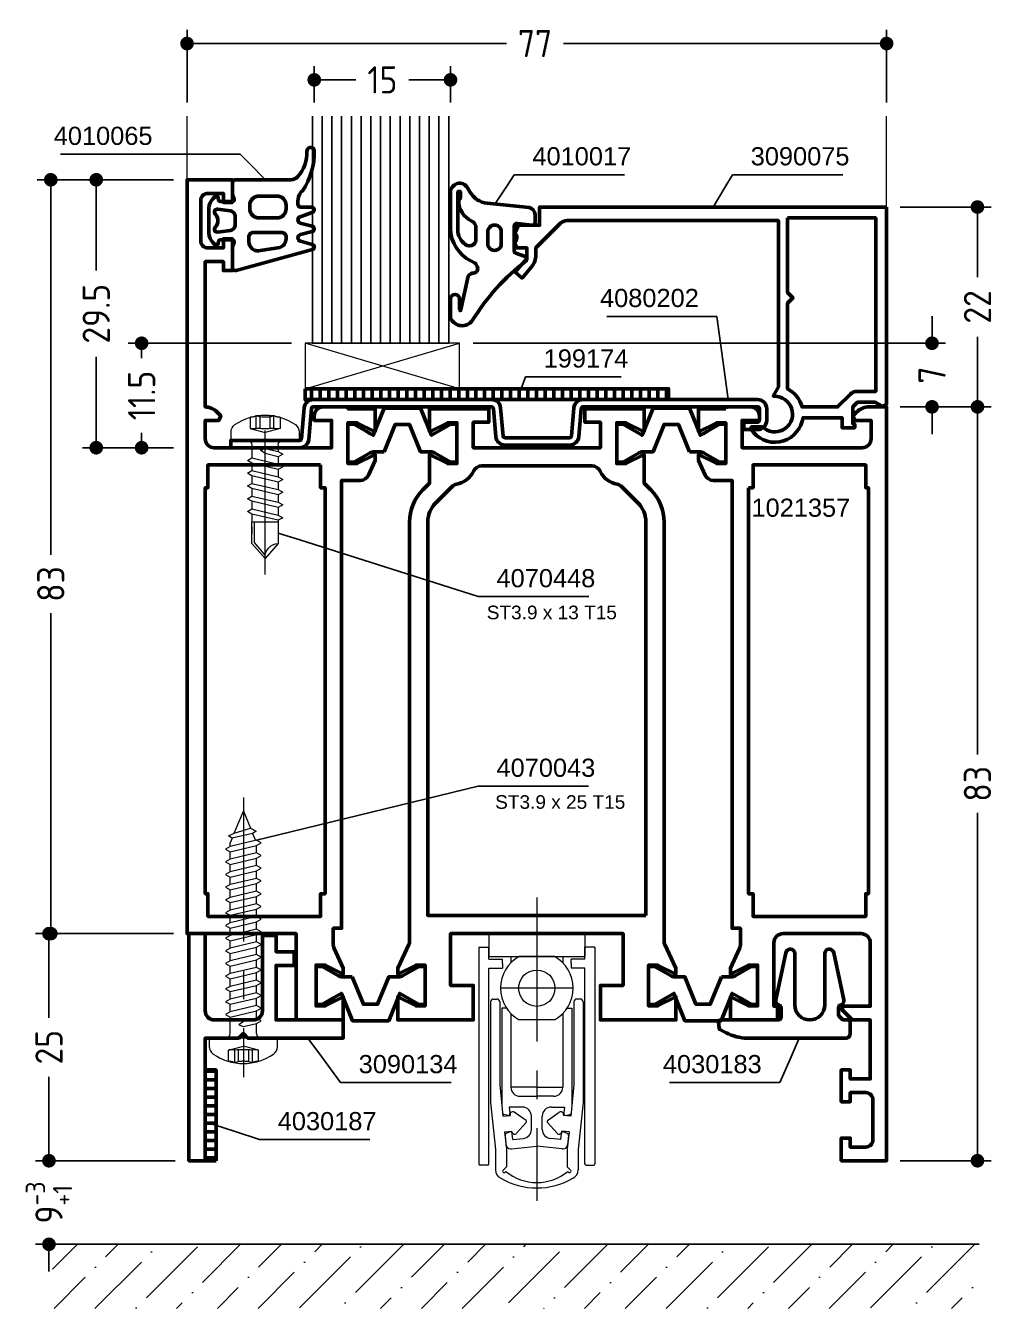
# Model space of a CAD drawing. Header units: millimetres. Extents: x 50 to 157, y 69 to 210.
import ezdxf
from ezdxf.enums import TextEntityAlignment as Align

# ---------------------------------------------------------------- set-up
doc = ezdxf.new("R2010")
doc.units = ezdxf.units.MM
doc.linetypes.add('CENTER', pattern=[50.8, 31.75, -6.35, 6.35, -6.35])
doc.linetypes.add('HIDDEN', pattern=[9.525, 6.35, -3.175])
for name, color, linetype, lineweight in [('AM_5', 3, 'Continuous', 25), ('AM_C', 50, 'Continuous', 50), ('AM_S', 80, 'Continuous', 50), ('Cent3', 70, 'CENTER', 18), ('CHide4', 10, 'HIDDEN', 13), ('Cont2', 2, 'Continuous', 25), ('Cont3', 70, 'Continuous', 18), ('Cont4', 10, 'Continuous', 13)]:
    doc.layers.add(name, color=color, linetype=linetype, lineweight=lineweight)
doc.styles.add('HBS_DIMTEXTSTYLE', font='isocp.shx')
doc.styles.add('SWISSL', font='swissl.ttf')
doc.dimstyles.new('Konstruktionsschnitt 1-1$0', dxfattribs={"dimscale": 0, "dimtxt": 3, "dimasz": 1.5, "dimexe": 1.5, "dimexo": 1.5, "dimgap": 1.5, "dimtad": 0, "dimdsep": 46, "dimtxsty": 'HBS_DIMTEXTSTYLE', "dimblk": 'PUNKT', "dimcen": 0, "dimclrd": 3, "dimclre": 3, "dimclrt": 2, "dimadec": 1, "dimazin": 2, "dimtfac": 0.7, "dimtofl": 0, "dimtmove": 0, "dimatfit": 3, "dimfxl": 0, "dimtolj": 1, "dimtzin": 0, "dimarcsym": 0})

# ---------------------------------------------------------------- blocks, each defined once
blk = doc.blocks.new('*U21', base_point=(43.9, 167.94))
for p, q in [((43.9, 181.87), (18.9, 181.87)), ((43.9, 180.8), (18.9, 180.8)), ((43.9, 179.73), (18.9, 179.73)), ((43.9, 178.66), (18.9, 178.66)), ((43.9, 177.59), (18.9, 177.59)), ((43.9, 176.51), (18.9, 176.51)), ((43.9, 175.44), (18.9, 175.44)), ((43.9, 174.37), (18.9, 174.37)), ((43.9, 173.3), (18.9, 173.3)), ((43.9, 172.23), (18.9, 172.23)), ((43.9, 171.16), (18.9, 171.16)), ((43.9, 170.09), (18.9, 170.09)), ((43.9, 169.01), (18.9, 169.01))]:
    blk.add_line(p, q)
blk.add_lwpolyline([(18.9, 167.94), (43.9, 167.94), (43.9, 182.94), (18.9, 182.94)])
blk = doc.blocks.new('PUNKT')
at = {"color": 0, "linetype": 'Continuous'}
blk.add_line((-0.5, 0), (-1, 0), dxfattribs=at)
at = {"color": 0, "linetype": 'Continuous', "const_width": 0.5}
blk.add_lwpolyline([(-0.25, 0, 1), (0.25, 0, 1)], format="xyb", close=True, dxfattribs=at)
blk = doc.blocks.new('*D27')
at = {"layer": 'AM_5', "color": 3, "lineweight": -2, "transparency": 16777216}
for p, q in [((82.21, 201.9), (82.21, 205.9)), ((97.21, 201.9), (97.21, 205.9)), ((83.71, 204.4), (86.79, 204.4)), ((95.71, 204.4), (92.62, 204.4))]:
    blk.add_line(p, q, dxfattribs=at)
at = {"layer": 'AM_5', "color": 3, "lineweight": -2, "transparency": 16777216, "xscale": 1.5, "yscale": 1.5, "zscale": 1.5, "rotation": 180}
blk.add_blockref('PUNKT', (82.21, 204.4), dxfattribs=at)
at = {"layer": 'AM_5', "color": 3, "lineweight": -2, "transparency": 16777216, "xscale": 1.5, "yscale": 1.5, "zscale": 1.5}
blk.add_blockref('PUNKT', (97.21, 204.4), dxfattribs=at)
at = {"layer": 'AM_5', "color": 2, "transparency": 16777216, "insert": (89.71, 204.4), "char_height": 3, "attachment_point": 5, "style": 'HBS_DIMTEXTSTYLE'}
blk.add_mtext('\\A1;15', dxfattribs=at)
blk = doc.blocks.new('*D28')
at = {"layer": 'AM_5', "color": 3, "lineweight": -2, "transparency": 16777216}
for p, q in [((68.21, 201.9), (68.21, 209.9)), ((145.21, 201.9), (145.21, 209.9)), ((69.71, 208.4), (103.36, 208.4)), ((143.71, 208.4), (109.66, 208.4))]:
    blk.add_line(p, q, dxfattribs=at)
at = {"layer": 'AM_5', "color": 3, "lineweight": -2, "transparency": 16777216, "xscale": 1.5, "yscale": 1.5, "zscale": 1.5, "rotation": 180}
blk.add_blockref('PUNKT', (68.21, 208.4), dxfattribs=at)
at = {"layer": 'AM_5', "color": 3, "lineweight": -2, "transparency": 16777216, "xscale": 1.5, "yscale": 1.5, "zscale": 1.5}
blk.add_blockref('PUNKT', (145.21, 208.4), dxfattribs=at)
at = {"layer": 'AM_5', "color": 2, "transparency": 16777216, "insert": (106.51, 208.4), "char_height": 3, "attachment_point": 5, "style": 'HBS_DIMTEXTSTYLE'}
blk.add_mtext('\\A1;77', dxfattribs=at)
blk = doc.blocks.new('*S230')
at = {"layer": 'AM_5', "color": 3}
for p, q in [((104.22, 193.96), (103.47, 192.82)), ((116.37, 193.96), (104.22, 193.96))]:
    blk.add_line(p, q, dxfattribs=at)
at = {"layer": 'AM_5', "color": 3, "linetype": 'Continuous'}
blk.add_line((103.47, 192.82), (102.09, 190.73), dxfattribs=at)
at = {"layer": 'AM_5', "color": 2, "insert": (106.22, 194.96), "char_height": 2, "attachment_point": 7, "style": 'SWISSL'}
blk.add_mtext('4010017', dxfattribs=at)
blk = doc.blocks.new('*S231')
at = {"layer": 'AM_5', "color": 3}
for p, q in [((54.28, 196.21), (74.06, 196.21)), ((74.06, 196.21), (75.07, 195.18))]:
    blk.add_line(p, q, dxfattribs=at)
at = {"layer": 'AM_5', "color": 3, "linetype": 'Continuous'}
blk.add_line((75.07, 195.18), (76.83, 193.4), dxfattribs=at)
at = {"layer": 'AM_5', "color": 2, "insert": (64.41, 197.21), "char_height": 2, "attachment_point": 9, "style": 'SWISSL'}
blk.add_mtext('4010065', dxfattribs=at)
blk = doc.blocks.new('WS4070448')
at = {"layer": 'Cent3', "ltscale": 0.5}
blk.add_line((8.05, -14.4), (8.07, 4.66), dxfattribs=at)
at = {"layer": 'CHide4', "ltscale": 0.3}
for p, q in [((7.1, 1.69), (7.1, 3.08)), ((7.51, 1.69), (7.51, 2.97)), ((8.63, 1.69), (8.63, 2.97)), ((9.04, 1.69), (9.04, 3.08))]:
    blk.add_line(p, q, dxfattribs=at)
for points in [[(6.42, 2.92), (6.42, 1.69)], [(9.72, 2.92), (9.72, 1.69)], [(6.42, 1.69), (8.07, 1.25)], [(9.72, 1.69), (8.07, 1.25)]]:
    blk.add_lwpolyline(points, dxfattribs=at)
for centre, radius, start, end in [((6.48, 4.2), 1.28, 267.2848, 298.8872), ((8.07, 5.85), 2.94, 250.6988, 289.3012), ((9.66, 4.2), 1.28, 241.1128, 272.7152), ((6.76, 2.85), 1.21, 253.6643, 286.3357), ((8.07, 11.78), 10.13, 264.4948, 275.5052), ((9.38, 2.85), 1.21, 253.6643, 286.3357)]:
    blk.add_arc(centre, radius, start, end, dxfattribs=at)
at = {"layer": 'Cont4'}
for p, q in [((6.62, -8.64), (6.62, -11)), ((6.62, -8.64), (9.52, -8.64)), ((9.52, -11), (9.52, -8.64)), ((6.62, -11), (8.07, -12.64)), ((8.07, -12.64), (9.52, -11))]:
    blk.add_line(p, q, dxfattribs=at)
blk.add_lwpolyline([(11.39, 2.11, 0.314856), (4.74, 2.11, 0.244912), (4.32, 1.29), (4.32, 0.36), (11.82, 0.36), (11.82, 1.29, 0.244912), (11.39, 2.11, 0.138291)], format="xyb", dxfattribs=at)
for points in [[(6.12, -1.14), (6.62, -1.43), (8.07, -1.08), (8.57, -0.71), (8.07, -0.51), (6.62, -0.85)], [(6.12, -2.54), (6.62, -2.83), (9.52, -2.14), (10.02, -1.85), (9.52, -1.56), (6.62, -2.25)], [(6.12, -3.94), (6.62, -4.23), (9.52, -3.54), (10.02, -3.25), (9.52, -2.96), (6.62, -3.65)], [(6.12, -5.34), (6.62, -5.63), (9.52, -4.94), (10.02, -4.65), (9.52, -4.36), (6.62, -5.05)], [(6.12, -6.74), (6.62, -7.03), (9.52, -6.34), (10.02, -6.05), (9.52, -5.76), (6.62, -6.45)], [(6.12, -8.14), (6.62, -8.43), (9.52, -7.74), (10.02, -7.45), (9.52, -7.16), (6.62, -7.85)]]:
    blk.add_lwpolyline(points, close=True, dxfattribs=at)
for points in [[(6.62, -0.14), (6.62, -0.85)], [(9.52, -0.14), (9.52, -1.56)], [(6.62, -1.43), (6.62, -1.85)], [(6.62, -1.43), (6.62, -2.25)], [(6.62, -1.43), (6.62, -2.25)], [(9.52, -2.14), (9.52, -2.96)], [(6.62, -2.83), (6.62, -3.65)], [(6.62, -4.23), (6.62, -5.05)], [(9.52, -3.54), (9.52, -4.36)], [(6.62, -5.63), (6.62, -6.45)], [(9.52, -4.94), (9.52, -5.76)], [(6.62, -7.03), (6.62, -7.85)], [(9.52, -6.34), (9.52, -7.16)], [(6.62, -8.43), (6.62, -8.64)], [(9.52, -7.74), (9.52, -8.64)], [(6.62, -9.83), (6.62, -10.65)], [(9.27, -8.64), (9.27, -10.89), (8.1, -12.28)], [(9.52, -9.14), (9.52, -9.96)]]:
    blk.add_lwpolyline(points, dxfattribs=at)
for centre, radius, start, end in [((6.12, -0.14), 0.5, 0, 90), ((10.02, -0.14), 0.5, 90, 180), ((6.61, -12.47), 1.47, 353.4244, 89.6688)]:
    blk.add_arc(centre, radius, start, end, dxfattribs=at)
blk = doc.blocks.new('*S232')
at = {"layer": 'AM_5', "color": 3, "linetype": 'Continuous'}
blk.add_line((80.64, 153.75), (78.25, 154.51), dxfattribs=at)
at = {"layer": 'AM_5', "color": 3}
for p, q in [((100.27, 147.51), (80.64, 153.75)), ((112.42, 147.51), (100.27, 147.51))]:
    blk.add_line(p, q, dxfattribs=at)
at = {"layer": 'AM_5', "color": 2, "insert": (102.27, 148.51), "char_height": 2, "attachment_point": 7, "style": 'SWISSL'}
blk.add_mtext('4070448', dxfattribs=at)
blk = doc.blocks.new('*D33')
at = {"layer": 'AM_5', "color": 3, "lineweight": -2, "transparency": 16777216}
for p, q in [((146.71, 190.4), (156.71, 190.4)), ((155.21, 188.9), (155.21, 182.68)), ((155.21, 169.9), (155.21, 176.12)), ((146.71, 168.4), (156.71, 168.4))]:
    blk.add_line(p, q, dxfattribs=at)
at = {"layer": 'AM_5', "color": 3, "lineweight": -2, "transparency": 16777216, "xscale": 1.5, "yscale": 1.5, "zscale": 1.5}
for p, rotation in [((155.21, 190.4), 90), ((155.21, 168.4), 270)]:
    blk.add_blockref('PUNKT', p, dxfattribs=dict(at, rotation=rotation))
at = {"layer": 'AM_5', "color": 2, "transparency": 16777216, "insert": (155.21, 179.4), "char_height": 3, "attachment_point": 5, "rotation": 90, "style": 'HBS_DIMTEXTSTYLE'}
blk.add_mtext('\\A1;22', dxfattribs=at)
blk = doc.blocks.new('*D34')
at = {"layer": 'AM_5', "color": 3, "lineweight": -2, "transparency": 16777216}
for p, q in [((150.21, 176.9), (150.21, 178.4)), ((99.71, 175.4), (151.71, 175.4)), ((146.71, 168.4), (151.71, 168.4)), ((150.21, 166.9), (150.21, 165.4))]:
    blk.add_line(p, q, dxfattribs=at)
at = {"layer": 'AM_5', "color": 3, "lineweight": -2, "transparency": 16777216, "xscale": 1.5, "yscale": 1.5, "zscale": 1.5}
for p, rotation in [((150.21, 175.4), 270), ((150.21, 168.4), 90)]:
    blk.add_blockref('PUNKT', p, dxfattribs=dict(at, rotation=rotation))
at = {"layer": 'AM_5', "color": 2, "transparency": 16777216, "insert": (150.21, 171.9), "char_height": 3, "attachment_point": 5, "rotation": 90, "style": 'HBS_DIMTEXTSTYLE'}
blk.add_mtext('\\A1;7', dxfattribs=at)
blk = doc.blocks.new('*D35')
at = {"layer": 'AM_5', "color": 3, "lineweight": -2, "transparency": 16777216}
for p, q in [((79.71, 175.4), (61.71, 175.4)), ((63.21, 173.9), (63.21, 173.76)), ((63.21, 165.4), (63.21, 165.54)), ((66.71, 163.9), (61.71, 163.9))]:
    blk.add_line(p, q, dxfattribs=at)
at = {"layer": 'AM_5', "color": 3, "lineweight": -2, "transparency": 16777216, "xscale": 1.5, "yscale": 1.5, "zscale": 1.5}
for p, rotation in [((63.21, 175.4), 90), ((63.21, 163.9), 270)]:
    blk.add_blockref('PUNKT', p, dxfattribs=dict(at, rotation=rotation))
at = {"layer": 'AM_5', "color": 2, "transparency": 16777216, "insert": (63.21, 169.65), "char_height": 3, "attachment_point": 5, "rotation": 90, "style": 'HBS_DIMTEXTSTYLE'}
blk.add_mtext('\\A1;11.5', dxfattribs=at)
blk = doc.blocks.new('*D36')
at = {"layer": 'AM_5', "color": 3, "lineweight": -2, "transparency": 16777216}
for p, q in [((66.71, 193.4), (56.71, 193.4)), ((58.21, 191.9), (58.21, 183.4)), ((58.21, 165.4), (58.21, 173.89)), ((66.71, 163.9), (56.71, 163.9))]:
    blk.add_line(p, q, dxfattribs=at)
at = {"layer": 'AM_5', "color": 3, "lineweight": -2, "transparency": 16777216, "xscale": 1.5, "yscale": 1.5, "zscale": 1.5}
for p, rotation in [((58.21, 193.4), 90), ((58.21, 163.9), 270)]:
    blk.add_blockref('PUNKT', p, dxfattribs=dict(at, rotation=rotation))
at = {"layer": 'AM_5', "color": 2, "transparency": 16777216, "insert": (58.21, 178.65), "char_height": 3, "attachment_point": 5, "rotation": 90, "style": 'HBS_DIMTEXTSTYLE'}
blk.add_mtext('\\A1;29.5', dxfattribs=at)
blk = doc.blocks.new('*S233')
at = {"layer": 'AM_5', "color": 3}
for p, q in [((128.25, 193.96), (127.4, 192.54)), ((140.38, 193.96), (128.25, 193.96))]:
    blk.add_line(p, q, dxfattribs=at)
at = {"layer": 'AM_5', "color": 3, "linetype": 'Continuous'}
blk.add_line((127.4, 192.54), (126.11, 190.4), dxfattribs=at)
at = {"layer": 'AM_5', "color": 2, "insert": (130.25, 194.96), "char_height": 2, "attachment_point": 7, "style": 'SWISSL'}
blk.add_mtext('3090075', dxfattribs=at)
blk = doc.blocks.new('*S234')
at = {"layer": 'AM_5', "color": 3}
for p, q in [((105.46, 171.7), (104.97, 170.4)), ((115.98, 171.7), (105.46, 171.7))]:
    blk.add_line(p, q, dxfattribs=at)
at = {"layer": 'AM_5', "color": 2, "insert": (107.46, 172.7), "char_height": 2, "attachment_point": 7, "style": 'SWISSL'}
blk.add_mtext('199174', dxfattribs=at)
blk = doc.blocks.new('*S235')
at = {"layer": 'AM_5', "color": 3}
for p, q in [((114.4, 178.36), (126.54, 178.36)), ((126.54, 178.36), (127.43, 171.68))]:
    blk.add_line(p, q, dxfattribs=at)
at = {"layer": 'AM_5', "color": 3, "linetype": 'Continuous'}
blk.add_line((127.43, 171.68), (127.76, 169.2), dxfattribs=at)
at = {"layer": 'AM_5', "color": 2, "insert": (124.54, 179.36), "char_height": 2, "attachment_point": 9, "style": 'SWISSL'}
blk.add_mtext('4080202', dxfattribs=at)
blk = doc.blocks.new('ZAHL rechts')
at = {"layer": 'AM_5', "color": 2, "style": 'SWISSL'}
blk.add_attdef('XXX', text='', height=1.5, dxfattribs=at).set_placement((-1.95, -2.5), align=Align.RIGHT)
blk = doc.blocks.new('*D40')
at = {"layer": 'AM_5', "color": 3, "lineweight": -2, "transparency": 16777216}
for p, q in [((146.71, 168.4), (156.71, 168.4)), ((155.21, 166.9), (155.21, 130.11)), ((155.21, 86.9), (155.21, 123.69)), ((146.71, 85.4), (156.71, 85.4))]:
    blk.add_line(p, q, dxfattribs=at)
at = {"layer": 'AM_5', "color": 3, "lineweight": -2, "transparency": 16777216, "xscale": 1.5, "yscale": 1.5, "zscale": 1.5}
for p, rotation in [((155.21, 168.4), 90), ((155.21, 85.4), 270)]:
    blk.add_blockref('PUNKT', p, dxfattribs=dict(at, rotation=rotation))
at = {"layer": 'AM_5', "color": 2, "transparency": 16777216, "insert": (155.21, 126.9), "char_height": 3, "attachment_point": 5, "rotation": 90, "style": 'HBS_DIMTEXTSTYLE'}
blk.add_mtext('\\A1;83', dxfattribs=at)
blk = doc.blocks.new('*D47')
at = {"layer": 'AM_5', "color": 3, "lineweight": -2, "transparency": 16777216}
for p, q in [((222.08, 209.06), (207.08, 209.06)), ((208.58, 207.56), (208.58, 167.77)), ((208.58, 127.56), (208.58, 161.35)), ((222.08, 126.06), (207.08, 126.06))]:
    blk.add_line(p, q, dxfattribs=at)
at = {"layer": 'AM_5', "color": 3, "lineweight": -2, "transparency": 16777216, "xscale": 1.5, "yscale": 1.5, "zscale": 1.5}
for p, rotation in [((208.58, 209.06), 90), ((208.58, 126.06), 270)]:
    blk.add_blockref('PUNKT', p, dxfattribs=dict(at, rotation=rotation))
at = {"layer": 'AM_5', "color": 2, "transparency": 16777216, "insert": (208.58, 164.56), "char_height": 3, "attachment_point": 5, "rotation": 90, "style": 'HBS_DIMTEXTSTYLE'}
blk.add_mtext('\\A1;83', dxfattribs=at)
blk = doc.blocks.new('*D42')
at = {"layer": 'AM_5', "color": 3, "lineweight": -2, "transparency": 16777216}
for p, q in [((53.01, 86.9), (53.01, 88.4)), ((66.91, 85.4), (51.51, 85.4)), ((57.81, 76.2), (51.51, 76.2)), ((53.01, 74.7), (53.01, 73.2))]:
    blk.add_line(p, q, dxfattribs=at)
at = {"layer": 'AM_5', "color": 3, "lineweight": -2, "transparency": 16777216, "xscale": 1.5, "yscale": 1.5, "zscale": 1.5}
for p, rotation in [((53.01, 85.4), 270), ((53.01, 76.2), 90)]:
    blk.add_blockref('PUNKT', p, dxfattribs=dict(at, rotation=rotation))
at = {"layer": 'AM_5', "color": 2, "transparency": 16777216, "insert": (53.01, 80.8), "char_height": 3, "attachment_point": 5, "rotation": 90, "style": 'HBS_DIMTEXTSTYLE'}
blk.add_mtext('\\A1;9{}{\\H0.71x;\\C2;\\S-3^ +1;}', dxfattribs=at)
blk = doc.blocks.new('*S236')
at = {"layer": 'AM_5', "color": 3, "linetype": 'Continuous'}
blk.add_line((73.49, 88.62), (71.12, 89.4), dxfattribs=at)
at = {"layer": 'AM_5', "color": 3}
for p, q in [((76.19, 87.73), (73.49, 88.62)), ((88.34, 87.73), (76.19, 87.73))]:
    blk.add_line(p, q, dxfattribs=at)
at = {"layer": 'AM_5', "color": 2, "insert": (78.19, 88.73), "char_height": 2, "attachment_point": 7, "style": 'SWISSL'}
blk.add_mtext('4030187', dxfattribs=at)
blk = doc.blocks.new('*D46')
at = {"layer": 'AM_5', "color": 3, "lineweight": -2, "transparency": 16777216}
for p, q in [((222.08, 126.06), (206.88, 126.06)), ((208.38, 124.56), (208.38, 116.81)), ((208.38, 102.56), (208.38, 110.31)), ((222.28, 101.06), (206.88, 101.06))]:
    blk.add_line(p, q, dxfattribs=at)
at = {"layer": 'AM_5', "color": 3, "lineweight": -2, "transparency": 16777216, "xscale": 1.5, "yscale": 1.5, "zscale": 1.5}
for p, rotation in [((208.38, 126.06), 90), ((208.38, 101.06), 270)]:
    blk.add_blockref('PUNKT', p, dxfattribs=dict(at, rotation=rotation))
at = {"layer": 'AM_5', "color": 2, "transparency": 16777216, "insert": (208.38, 113.56), "char_height": 3, "attachment_point": 5, "rotation": 90, "style": 'HBS_DIMTEXTSTYLE'}
blk.add_mtext('\\A1;25', dxfattribs=at)
blk = doc.blocks.new('*S237')
at = {"layer": 'AM_5', "color": 3, "linetype": 'Continuous'}
blk.add_line((134.58, 96.6), (135.57, 98.9), dxfattribs=at)
at = {"layer": 'AM_5', "color": 3}
for p, q in [((133.46, 94.01), (134.58, 96.6)), ((121.33, 94.01), (133.46, 94.01))]:
    blk.add_line(p, q, dxfattribs=at)
at = {"layer": 'AM_5', "color": 2, "insert": (131.46, 95.01), "char_height": 2, "attachment_point": 9, "style": 'SWISSL'}
blk.add_mtext('4030183', dxfattribs=at)
blk = doc.blocks.new('*S238')
at = {"layer": 'AM_5', "color": 3, "linetype": 'Continuous'}
blk.add_line((82.99, 96.89), (81.51, 98.9), dxfattribs=at)
at = {"layer": 'AM_5', "color": 3}
for p, q in [((85.1, 94.01), (82.99, 96.89)), ((97.27, 94.01), (85.1, 94.01))]:
    blk.add_line(p, q, dxfattribs=at)
at = {"layer": 'AM_5', "color": 2, "insert": (87.1, 95.01), "char_height": 2, "attachment_point": 7, "style": 'SWISSL'}
blk.add_mtext('3090134', dxfattribs=at)
blk = doc.blocks.new('ws4070043')
at = {"layer": 'Cent3', "ltscale": 0.5}
blk.add_line((0, -26.5), (0, 4.3), dxfattribs=at)
at = {"layer": 'CHide4', "ltscale": 0.3}
for p, q in [((-0.97, 1.33), (-0.97, 2.72)), ((-0.56, 1.33), (-0.56, 2.61)), ((0.56, 1.33), (0.56, 2.61)), ((0.97, 1.33), (0.97, 2.72))]:
    blk.add_line(p, q, dxfattribs=at)
for points in [[(-1.65, 2.56), (-1.65, 1.33)], [(1.65, 2.56), (1.65, 1.33)], [(-1.65, 1.33), (0, 0.89)], [(1.65, 1.33), (0, 0.89)]]:
    blk.add_lwpolyline(points, dxfattribs=at)
for centre, radius, start, end in [((-1.59, 3.84), 1.28, 267.2848, 298.8872), ((0, 5.49), 2.94, 250.6988, 289.3012), ((1.59, 3.84), 1.28, 241.1128, 272.7152), ((-1.31, 2.49), 1.21, 253.6643, 286.3357), ((0, 11.41), 10.13, 264.4948, 275.5052), ((1.31, 2.49), 1.21, 253.6643, 286.3357)]:
    blk.add_arc(centre, radius, start, end, dxfattribs=at)
at = {"layer": 'Cont4'}
blk.add_lwpolyline([(3.32, 1.75, 0.314856), (-3.32, 1.75, 0.244912), (-3.75, 0.93), (-3.75, 0), (3.75, 0), (3.75, 0.93, 0.244912), (3.32, 1.75, 0.138291)], format="xyb", dxfattribs=at)
for points in [[(-1.95, -1.9), (-1.45, -2.19), (0, -1.84), (0.5, -1.47), (0, -1.27), (-1.45, -1.61)], [(-1.95, -3.3), (-1.45, -3.59), (1.45, -2.9), (1.95, -2.61), (1.45, -2.32), (-1.45, -3.01)], [(-1.95, -4.7), (-1.45, -4.99), (1.45, -4.3), (1.95, -4.01), (1.45, -3.72), (-1.45, -4.41)], [(-1.95, -6.1), (-1.45, -6.39), (1.45, -5.7), (1.95, -5.41), (1.45, -5.12), (-1.45, -5.81)], [(-1.95, -7.5), (-1.45, -7.79), (1.45, -7.1), (1.95, -6.81), (1.45, -6.52), (-1.45, -7.21)], [(-1.95, -8.9), (-1.45, -9.19), (1.45, -8.5), (1.95, -8.21), (1.45, -7.92), (-1.45, -8.61)], [(-1.95, -10.3), (-1.45, -10.59), (1.45, -9.9), (1.95, -9.61), (1.45, -9.32), (-1.45, -10.01)], [(-1.95, -11.7), (-1.45, -11.99), (1.45, -11.3), (1.95, -11.01), (1.45, -10.72), (-1.45, -11.41)], [(-1.95, -13.1), (-1.45, -13.39), (1.45, -12.7), (1.95, -12.41), (1.45, -12.12), (-1.45, -12.81)], [(-1.95, -14.5), (-1.45, -14.79), (1.45, -14.1), (1.95, -13.81), (1.45, -13.52), (-1.45, -14.21)], [(-1.95, -15.9), (-1.45, -16.19), (1.45, -15.5), (1.95, -15.21), (1.45, -14.92), (-1.45, -15.61)], [(-1.95, -17.3), (-1.45, -17.59), (1.45, -16.9), (1.95, -16.61), (1.45, -16.32), (-1.45, -17.01)], [(-1.95, -18.7), (-1.45, -18.99), (1.45, -18.3), (1.95, -18.01), (1.45, -17.72), (-1.45, -18.41)], [(-1.45, -20.39), (1.45, -19.7), (1.95, -19.41), (1.45, -19.12), (-1.45, -19.81), (-1.95, -20.1)], [(-1.45, -21.21), (-1.95, -21.5), (-1.45, -21.79), (1.45, -21.1), (1.95, -20.81), (1.45, -20.52)], [(1.24, -22), (1.63, -22.27), (1.01, -22.57), (-0.78, -23.11), (-1.41, -22.8), (-1.02, -22.54)]]:
    blk.add_lwpolyline(points, close=True, dxfattribs=at)
for points in [[(-1.45, -0.5), (-1.45, -1.61)], [(1.45, -0.5), (1.45, -2.32)], [(-1.45, -2.19), (-1.45, -3.01)], [(-1.45, -3.59), (-1.45, -4.41)], [(1.45, -2.9), (1.45, -3.72)], [(-1.45, -4.99), (-1.45, -5.81)], [(1.45, -4.3), (1.45, -5.12)], [(-1.45, -6.39), (-1.45, -7.21)], [(1.45, -5.7), (1.45, -6.52)], [(-1.45, -7.79), (-1.45, -8.61)], [(1.45, -7.1), (1.45, -7.92)], [(-1.45, -9.19), (-1.45, -10.01)], [(1.45, -8.5), (1.45, -9.32)], [(-1.45, -10.59), (-1.45, -11.41)], [(1.45, -9.9), (1.45, -10.72)], [(-1.45, -11.99), (-1.45, -12.81)], [(1.45, -11.3), (1.45, -12.12)], [(1.45, -12.7), (1.45, -13.52)], [(-1.45, -13.39), (-1.45, -14.21)], [(1.45, -14.1), (1.45, -14.92)], [(-1.45, -14.79), (-1.45, -15.61)], [(1.45, -15.5), (1.45, -16.32)], [(-1.45, -16.19), (-1.45, -17.01)], [(1.45, -16.9), (1.45, -17.72)], [(-1.45, -17.59), (-1.45, -18.41)], [(1.45, -18.3), (1.45, -19.12)], [(-1.45, -18.99), (-1.45, -19.81)], [(1.45, -19.7), (1.45, -20.52)], [(-1.45, -20.39), (-1.45, -21.21)], [(1.45, -21.1), (1.45, -21.5)], [(-1.02, -22.54), (-1.34, -21.76)], [(1.01, -22.57), (0, -25), (-0.78, -23.11)], [(1.24, -22), (1.45, -21.5)]]:
    blk.add_lwpolyline(points, dxfattribs=at)
for centre, start, end in [((-1.95, -0.5), 0, 90), ((1.95, -0.5), 90, 180)]:
    blk.add_arc(centre, 0.5, start, end, dxfattribs=at)
blk = doc.blocks.new('*S239')
at = {"layer": 'AM_5', "color": 3}
for p, q in [((100.27, 126.64), (78.29, 121.28)), ((112.4, 126.64), (100.27, 126.64))]:
    blk.add_line(p, q, dxfattribs=at)
at = {"layer": 'AM_5', "color": 3, "linetype": 'Continuous'}
blk.add_line((78.29, 121.28), (75.86, 120.69), dxfattribs=at)
at = {"layer": 'AM_5', "color": 2, "insert": (102.27, 127.64), "char_height": 2, "attachment_point": 7, "style": 'SWISSL'}
blk.add_mtext('4070043', dxfattribs=at)
blk = doc.blocks.new('ZAHL links')
at = {"layer": 'AM_5', "color": 2, "style": 'SWISSL'}
blk.add_attdef('XXX', (1.85, -2.5), '', height=1.5, dxfattribs=at)
blk = doc.blocks.new('WI4030187')
h = blk.add_hatch()
h.set_pattern_fill('LINE', color=256, scale=0.3, angle=90)
h.paths.add_polyline_path([(5, 0), (5, 1.2), (-5, 1.2), (-5, 0)])
blk.add_lwpolyline([(5, 1.2), (5, 0), (-5, 0), (-5, 1.2), (5, 1.2)], close=True)
blk = doc.blocks.new('WI1021357')
for points in [[(-73.69, 88.42), (-73.29, 88.01), (-73.5, 87.5), (-75, 87.5), (-75, 85.5, 0.414214), (-74, 84.5), (-61.1, 84.5), (-61.1, 87.5), (-63, 87.5), (-63, 88, -0.414214), (-62, 89), (-59.3, 89), (-59.3, 88.8), (-56.3, 88.8), (-56.3, 86.25), (-58.3, 87.25), (-59.3, 87.25), (-59.3, 82.75), (-58.3, 82.75), (-56.3, 83.75), (-56.3, 83.1), (-57.03, 81.49, -0.294108), (-57.94, 80.9), (-60, 80.9), (-60, 31.6), (-60.9, 31.6), (-60.9, 29.78, 0.109518), (-60.81, 29.36), (-59.8, 27.2), (-59.8, 26.55), (-61.8, 27.55), (-62.8, 27.55), (-62.8, 23.05), (-61.8, 23.05), (-59.8, 24.05), (-59.8, 21.5), (-65, 21.5), (-65, 31), (-77, 31), (-77, 114), (-72, 114), (-72, 111.5), (-73, 111.5), (-73, 112.5), (-74.7, 112.5, 0.414214), (-75.5, 111.7), (-75.5, 107.3, 0.414214), (-74.7, 106.5), (-73, 106.5), (-73, 107.5), (-72, 107.5), (-72, 104), (-73, 104), (-73, 105), (-75, 105), (-75, 89, -0.185405), (-73.69, 88.42)], [(-17.7, 88.8), (-17.7, 89), (-15, 89, -0.414214), (-14, 88), (-14, 87.5), (-15.9, 87.5), (-15.9, 84.5), (-2.7, 84.5, 0.414214), (-1.7, 85.5), (-1.7, 87.5), (-3.5, 87.5), (-3.71, 88.01), (-3.31, 88.41, -0.198912), (-1.9, 89), (0, 89), (0, 6), (-5, 6), (-5, 8.5), (-4, 8.5), (-4, 7.5), (-2.3, 7.5, 0.414214), (-1.5, 8.3), (-1.5, 12.7, 0.414214), (-2.3, 13.5), (-4, 13.5), (-4, 12.5), (-5, 12.5), (-5, 16), (-4, 16), (-4, 15), (-1.8, 15), (-1.8, 21.5), (-3.78, 21.5), (-4.94, 22.66), (-4.8, 23), (-1.8, 23), (-1.8, 30, 0.414214), (-2.8, 31), (-11.4, 31, 0.414214), (-12.4, 30), (-12.4, 23), (-12, 23), (-12, 21.5), (-17.2, 21.5), (-17.2, 24.05), (-15.2, 23.05), (-14.2, 23.05), (-14.2, 27.55), (-15.2, 27.55), (-17.2, 26.55), (-17.2, 27.2), (-16.19, 29.36, 0.109518), (-16.1, 29.78), (-16.1, 31.6), (-17, 31.6), (-17, 80.9), (-19.06, 80.9, -0.294108), (-19.97, 81.49), (-20.7, 83.1), (-20.7, 83.75), (-18.7, 82.75), (-17.7, 82.75), (-17.7, 87.25), (-18.7, 87.25), (-20.7, 86.25), (-20.7, 88.8), (-17.7, 88.8)], [(-55.31, 84.05), (-56.43, 84.05, 0.131652), (-56.83, 83.94), (-58.64, 82.9), (-59.3, 82.9), (-59.3, 87.1), (-58.64, 87.1), (-57.3, 86.33), (-56.81, 86.04), (-56.51, 85.87), (-55.3, 88.87), (-51.3, 88.87), (-50.09, 85.87), (-47.96, 87.1), (-47.3, 87.1), (-47.3, 82.9), (-47.96, 82.9), (-49.77, 83.94, 0.131652), (-50.17, 84.05), (-51.29, 84.05), (-52.52, 87.07), (-54.09, 87.07)], [(-24.5, 30.21, 0.109518), (-24.41, 29.79), (-23.2, 27.2), (-23.2, 26.55), (-25.2, 27.55), (-26.2, 27.55), (-26.2, 23.05), (-25.2, 23.05), (-23.2, 24.05), (-23.2, 21.5), (-31.5, 21.5), (-31.5, 25.3), (-29, 25.3), (-29, 31), (-48, 31), (-48, 25.3), (-45.5, 25.3), (-45.5, 21.5), (-53.8, 21.5), (-53.8, 24.05), (-51.8, 23.05), (-50.8, 23.05), (-50.8, 27.55), (-51.8, 27.55), (-53.8, 26.55), (-53.8, 27.2), (-52.59, 29.79, 0.109518), (-52.5, 30.21), (-52.5, 76.33, -0.198912), (-51.04, 79.86), (-50.3, 80.6), (-50.3, 83.75), (-48.3, 82.75), (-47.3, 82.75), (-47.3, 87.25), (-48.3, 87.25), (-50.3, 86.25), (-50.3, 88.8), (-43.8, 88.8), (-43.8, 87.3), (-45.5, 87.3), (-45.5, 84.5), (-31.5, 84.5), (-31.5, 87.3), (-33.2, 87.3), (-33.2, 88.8), (-26.7, 88.8), (-26.7, 86.25), (-28.7, 87.25), (-29.7, 87.25), (-29.7, 82.75), (-28.7, 82.75), (-26.7, 83.75), (-26.7, 80.6), (-25.96, 79.86, -0.198912), (-24.5, 76.33)], [(-21.69, 84.05), (-20.57, 84.05, -0.131652), (-20.17, 83.94), (-18.36, 82.9), (-17.7, 82.9), (-17.7, 87.1), (-18.36, 87.1), (-19.7, 86.33), (-20.19, 86.04), (-20.49, 85.87), (-21.7, 88.87), (-25.7, 88.87), (-26.91, 85.87), (-29.04, 87.1), (-29.7, 87.1), (-29.7, 82.9), (-29.04, 82.9), (-27.23, 83.94, -0.131652), (-26.83, 84.05), (-25.71, 84.05), (-24.49, 87.07), (-22.91, 87.07)], [(-26.5, 33), (-50.5, 33), (-50.5, 76.33, -0.198912), (-49.62, 78.45), (-47.86, 80.21, -0.154989), (-47.33, 80.49, 0.248244), (-45.48, 81.91, -0.293963), (-44.57, 82.5), (-32.44, 82.5, -0.293963), (-31.53, 81.91, 0.248244), (-29.67, 80.49, -0.154989), (-29.14, 80.21), (-27.38, 78.45, -0.198912), (-26.5, 76.33)], [(-58.81, 26.25), (-59.93, 26.25, -0.131652), (-60.33, 26.36), (-62.14, 27.4), (-62.8, 27.4), (-62.8, 23.2), (-62.14, 23.2), (-60.8, 23.97), (-60.31, 24.25), (-60.01, 24.43), (-58.8, 21.42), (-54.8, 21.42), (-53.59, 24.43), (-51.46, 23.2), (-50.8, 23.2), (-50.8, 27.4), (-51.46, 27.4), (-53.27, 26.36, -0.131652), (-53.67, 26.25), (-54.79, 26.25), (-56.02, 23.22), (-57.59, 23.22)], [(-18.19, 26.25), (-17.07, 26.25, 0.131652), (-16.67, 26.36), (-14.86, 27.4), (-14.2, 27.4), (-14.2, 23.2), (-14.86, 23.2), (-16.2, 23.97), (-16.69, 24.25), (-16.99, 24.43), (-18.2, 21.42), (-22.2, 21.42), (-23.41, 24.43), (-25.54, 23.2), (-26.2, 23.2), (-26.2, 27.4), (-25.54, 27.4), (-23.73, 26.36, 0.131652), (-23.33, 26.25), (-22.21, 26.25), (-20.99, 23.22), (-19.41, 23.22)]]:
    blk.add_lwpolyline(points, format="xyb", close=True)
for points in [[(-62.3, 82.6), (-74.7, 82.6), (-74.7, 80.1), (-75, 80.1), (-75, 35.4), (-74.7, 35.4), (-74.7, 32.9), (-62.3, 32.9), (-62.3, 35.4), (-61.8, 35.4), (-61.8, 80.1), (-62.3, 80.1), (-62.3, 82.6)], [(-15.2, 80.1), (-15.2, 35.4), (-14.7, 35.4), (-14.7, 32.9), (-2.3, 32.9), (-2.3, 35.4), (-2, 35.4), (-2, 80.1), (-2.3, 80.1), (-2.3, 82.6), (-14.7, 82.6), (-14.7, 80.1), (-15.2, 80.1)]]:
    blk.add_lwpolyline(points, close=True)
blk = doc.blocks.new('WI3090075')
for points in [[(0, 22), (0, 0.3), (-0.45, 0.04), (-1.25, 0.5), (-3.2, 0.5), (-3.7, 0), (-3.7, -1.9), (-3.5, -1.9), (-3.5, -2.3), (-4.9, -2.3), (-4.9, -1.2), (-9.2, -1.2), (-9.3, -1.57, -0.652679), (-14.9, -2.49), (-14.9, -2.2), (-13.66, -2.2, 1.382111), (-12.04, 1.13), (-12.48, 1.19), (-11.9, 2.2), (-11.9, 20.5), (-35.19, 20.5, 0.198912), (-35.89, 20.21), (-38.6, 17.5), (-38.6, 16.71, -0.176327), (-39.07, 15.43), (-40.12, 14.18), (-40.88, 14.82), (-39.6, 16.35), (-39.6, 17.5), (-40.7, 17.5), (-40.93, 17.99, 0.339409), (-40.9, 19.21), (-40.5, 20), (-38.2, 20), (-38.2, 22), (0, 22)], [(-10.9, 20.8), (-10.9, 12.58), (-10.32, 12), (-10.9, 11.42), (-10.9, 1.97, -0.213458), (-9.31, 0), (-5.4, 0), (-3.99, 1.41, -0.198912), (-3.28, 1.7), (-1.2, 1.7), (-1.2, 20.8), (-10.9, 20.8)]]:
    blk.add_lwpolyline(points, format="xyb", close=True)
blk = doc.blocks.new('WI3090134')
blk.add_lwpolyline([(-2, 0), (-2, -8.5, -0.414214), (-3, -9.5), (-7.3, -9.5, -0.414214), (-8.3, -8.5), (-8.3, -0.2), (-9.8, -0.2), (-9.8, -2), (-11.8, -2), (-11.8, -3.5), (-9.8, -3.5), (-9.8, -9.5), (-17.2, -9.5), (-17.2, -11.5), (-6.7, -11.5), (-6.2, -11), (-5.7, -11.5), (-2, -11.5), (-2, -25), (-0.2, -25), (-0.2, 0), (-2, 0)], format="xyb", close=True)
blk = doc.blocks.new('WI199174')
h = blk.add_hatch()
h.set_pattern_fill('LINE', color=256, scale=0.3, angle=90)
h.paths.add_polyline_path([(0, 1.2), (0, 0), (40, 0), (40, 1.2)])
blk.add_lwpolyline([(0, 1.2), (0, 0), (40, 0), (40, 1.2)], close=True)
blk = doc.blocks.new('WI4010017')
for points in [[(-3.46, 2.42, -0.240056), (-5.37, 3.66), (-5.63, 4.12, 0.767327), (-7.5, 3.62), (-7.5, -0.35, 0.286745), (-5.25, -3.94), (-4.85, -4.14, -0.149451), (-4.72, -4.26), (-4.57, -4.53, -0.57735), (-5, -5.28), (-5.12, -5.28), (-5.16, -5.31, 0.158399), (-5.55, -5.6), (-6.36, -9.28, -0.113567), (-6.42, -9.4, -0.190093), (-6.5, -9.19), (-6.5, -8.12, 1), (-7.5, -8.12), (-7.5, -10.18, 0.009709), (-7.5, -10.22, 0.587918), (-5.07, -10.47, -0.09166), (0.81, -3.93, 0.553622), (0.7, -3.44), (-0.3, -3.07, -0.315299), (-0.5, -2.79), (-0.5, -0.1, -0.449698), (-0.16, 0.2), (1.46, 0, 0.449698), (1.8, 0.3), (1.8, 1.16, 0.354573), (1.17, 1.94), (-3.46, 2.42)], [(-4.7, -0.28, 0.292811), (-5.16, 0.44, -0.290987), (-6.6, 2.71), (-6.6, 2.92), (-6.5, 2.92, 0.414214), (-6.4, 3.02), (-6.4, 3.62, 0.414214), (-6.5, 3.72), (-6.6, 3.72, 0.414214), (-6.7, 3.62), (-6.7, -0.48, 0.244698), (-5.85, -2.12), (-5.8, -2.15, 0.673804), (-4.71, -1.45), (-4.7, -0.28)], [(-1.91, -0.73, 1.006711), (-3.4, -0.73), (-3.4, -2.03, 1.006711), (-1.91, -2.03), (-1.91, -0.73)], [(-1.91, -0.73, 1.006711), (-3.4, -0.73), (-3.4, -2.03, 1.006711), (-1.91, -2.03), (-1.91, -0.73)]]:
    blk.add_lwpolyline(points, format="xyb", close=True)
blk = doc.blocks.new('WI4010065')
for points in [[(0.3, 0, 0.414214), (0, -0.3), (0, -1.62), (0.19, -2.13, -0.520567), (0, -2.4), (-1.33, -2.4, -0.36397), (-1.53, -2.23), (-1.58, -1.97, 0.594937), (-1.91, -1.85), (-2.12, -2.05, 0.208), (-2.6, -3.15), (-2.6, -5.85, 0.208), (-2.12, -6.95), (-1.91, -7.15, 0.594937), (-1.58, -7.03), (-1.53, -6.77, -0.36397), (-1.33, -6.6), (0, -6.6, -0.520567), (0.19, -6.87), (0, -7.38), (0, -9.7, 0.505497), (0.39, -9.99), (8.79, -7.69, 0.751737), (8.78, -7.11), (7.47, -6.76, -0.767327), (7.47, -6.04), (8.78, -5.69, 0.767327), (8.78, -5.11), (7.46, -4.76, -0.767327), (7.46, -4.08), (8.78, -3.59, 0.876976), (8.7, -3), (7.5, -3, -0.414214), (7.2, -2.7), (7.2, -2.48, -0.051818), (7.23, -2.17, -0.225446), (7.75, -1.18, 0.150709), (9, 3.17, 1.016945), (8.2, 3.15, -0.195341), (7.16, 0.33, -0.211259), (6.42, 0)], [(4.9, -1.8, -0.414214), (5.9, -2.8), (5.9, -3.2, -0.414214), (4.9, -4.2), (2.9, -4.2, -0.414214), (1.9, -3.2), (1.9, -2.8, -0.414214), (2.9, -1.8)], [(0.3, -4.98), (0.3, -4.02, 0.378866), (-0.23, -3.43), (-1.66, -3.25, 0.717695), (-1.91, -3.76, -0.421053), (-1.91, -5.24, 0.717695), (-1.66, -5.75), (-0.23, -5.57, 0.378866)], [(5.4, -5.8, -0.414214), (5.9, -6.3), (5.9, -6.49, -0.328465), (5.2, -7.44), (3.1, -7.78, -0.505497), (1.8, -6.83), (1.8, -6.3, -0.414214), (2.3, -5.8)]]:
    blk.add_lwpolyline(points, format="xyb", close=True)
blk = doc.blocks.new('WI4030183')
blk.add_lwpolyline([(7.3, 2, -0.414214), (7.8, 1.5), (7.8, 0.2, -0.414214), (7.6, 0), (7.08, 0, 0.198912), (6.94, -0.06), (6.59, -0.41, 0.198912), (6.5, -0.62), (6.5, -1.33, 0.341999), (6.73, -1.62, -0.401322), (7.09, -2.2), (5.99, -7.4, -0.900845), (5, -7.3), (5, -1.65, 1), (1.7, -1.65), (1.7, -7.3, -0.900845), (0.71, -7.4), (-0.39, -2.2, -0.401322), (-0.03, -1.62, 0.341999), (0.2, -1.33), (0.2, -0.3, 0.445229), (-0.13, 0), (-6.51, 0, -0.445229), (-6.71, 0.22), (-6.64, 0.89, -0.249328), (-6.54, 1.05), (-5.85, 1.41, -0.120826), (-3.54, 2), (7.3, 2)], format="xyb", close=True)
blk = doc.blocks.new('WI4080202')
blk.add_lwpolyline([(-48.32, -0.18), (-48.61, -3.59, -0.388879), (-49.61, -4.5), (-57.2, -4.5), (-57.2, -3.7), (-49.61, -3.7, 0.388879), (-49.41, -3.52), (-49.11, -0.11, -0.388879), (-48.12, 0.8), (-28.48, 0.8, -0.388879), (-27.49, -0.11), (-27.22, -3.22, 0.388879), (-27.02, -3.4), (-19.88, -3.4, 0.388879), (-19.68, -3.22), (-19.41, -0.11, -0.388879), (-18.42, 0.8), (0.8, 0.8, -0.414214), (1.8, -0.2), (1.8, -1.5, -0.414214), (0.8, -2.5), (-0.7, -2.5), (-0.7, -1.7), (0.8, -1.7, 0.414214), (1, -1.5), (1, -0.2, 0.414214), (0.8, 0), (-18.42, 0, 0.388879), (-18.62, -0.18), (-18.89, -3.29, -0.388879), (-19.88, -4.2), (-27.02, -4.2, -0.388879), (-28.01, -3.29), (-28.28, -0.18, 0.388879), (-28.48, 0), (-48.12, 0, 0.388879), (-48.32, -0.18)], format="xyb", close=True)

msp = doc.modelspace()

# ---------------------------------------------------------------- hatches: boundary and pattern name
at = {"layer": 'Cont3'}
h = msp.add_hatch(dxfattribs=at)
h.set_pattern_fill('ANSI36', color=256)
h.set_pattern_definition([(45, (10.9766, 44.5), (1.6838, 6.173926), [7.9375, -1.5875, 0, -1.5875])])
h.paths.add_polyline_path([(155.409, 76.199), (53.409, 76.199), (53.409, 69.149), (155.409, 69.149)])

# ---------------------------------------------------------------- linework, layer by layer
at = {"layer": 'Cent3', "ltscale": 0.5}
msp.add_line((106.709, 114.399), (106.709, 81.004), dxfattribs=at)
at = {"layer": 'Cont2'}
msp.add_line((53.409, 76.199), (155.409, 76.199), dxfattribs=at)
at = {"layer": 'Cont3'}
for p, q in [((68.209, 193.399), (68.209, 200.399)), ((145.21, 190.4), (145.21, 200.4))]:
    msp.add_line(p, q, dxfattribs=at)
msp.add_lwpolyline([(81.21, 170.399), (98.21, 170.399), (98.21, 175.4), (81.21, 175.4), (81.21, 170.399)], dxfattribs=at)
at = {"layer": 'Cont4'}
for p, q in [((101.409, 110.399), (101.409, 107.899)), ((101.409, 110.399), (112.009, 110.399)), ((112.009, 110.399), (112.009, 107.899)), ((100.309, 108.899), (100.309, 85.049)), ((100.309, 108.899), (101.409, 108.899)), ((101.42, 107.599), (101.42, 108.899)), ((111.997, 107.599), (111.997, 108.899)), ((113.109, 108.899), (111.997, 108.899)), ((113.109, 108.899), (113.109, 85.049)), ((101.409, 107.899), (112.009, 107.899)), ((101.42, 107.599), (102.92, 107.599)), ((102.92, 107.099), (102.92, 107.599)), ((103.856, 107.899), (103.856, 107.203)), ((108.645, 107.899), (104.772, 107.899)), ((109.559, 107.899), (109.559, 107.206)), ((110.497, 107.099), (110.497, 107.599)), ((111.997, 107.599), (110.497, 107.599)), ((101.42, 106.599), (102.92, 106.599)), ((101.42, 85.049), (101.42, 106.599)), ((102.92, 107.099), (102.92, 106.599)), ((110.497, 107.099), (110.497, 106.599)), ((111.997, 106.599), (110.497, 106.599)), ((111.997, 85.049), (111.997, 106.599)), ((101.92, 103.196), (102.32, 103.196)), ((110.586, 104.399), (102.825, 104.399)), ((111.497, 103.196), (111.097, 103.196)), ((101.62, 102.896), (101.62, 91.799)), ((102.62, 102.896), (102.62, 93.77)), ((102.859, 102.196), (102.859, 97.433)), ((103.37, 102.196), (102.859, 102.196)), ((102.859, 102.196), (102.859, 91.496)), ((110.047, 102.196), (110.559, 102.196)), ((110.559, 102.196), (110.559, 97.433)), ((110.559, 102.196), (110.559, 91.496)), ((110.797, 102.896), (110.797, 93.77)), ((111.797, 102.896), (111.797, 91.799)), ((103.857, 101.594), (103.859, 93.496)), ((108.645, 100.899), (104.772, 100.899)), ((109.559, 101.592), (109.559, 93.496)), ((102.62, 93.77), (102.974, 90.31)), ((106.703, 93.496), (103.859, 93.496)), ((106.714, 93.496), (109.559, 93.496)), ((110.797, 93.77), (110.443, 90.31)), ((101.62, 91.799), (102.162, 86.634)), ((104.859, 92.496), (106.732, 92.496)), ((108.559, 92.496), (106.685, 92.496)), ((111.797, 91.799), (111.255, 86.634)), ((102.974, 90.31), (103.768, 90.391)), ((103.535, 90.39), (103.086, 90.498)), ((103.666, 91.307), (103.768, 90.391)), ((105.109, 91.307), (103.666, 91.307)), ((105.521, 89.822), (104.232, 90.736)), ((107.896, 89.822), (109.185, 90.736)), ((108.308, 91.307), (109.751, 91.307)), ((109.751, 91.307), (109.65, 90.391)), ((110.443, 90.31), (109.65, 90.391)), ((109.882, 90.39), (110.331, 90.498)), ((105.545, 89.599), (104.485, 88.427)), ((106.109, 88.851), (106.108, 90.307)), ((107.308, 88.851), (107.309, 90.307)), ((107.872, 89.599), (108.932, 88.427)), ((103.165, 88.57), (103.957, 88.663)), ((103.165, 88.57), (103.362, 86.696)), ((103.206, 88.193), (103.316, 87.144)), ((103.732, 88.596), (103.317, 88.393)), ((104.059, 87.729), (103.957, 88.663)), ((103.965, 88.596), (103.957, 88.663)), ((104.059, 87.729), (105.218, 87.856)), ((109.359, 87.729), (108.199, 87.856)), ((109.359, 87.729), (109.46, 88.663)), ((109.453, 88.596), (109.46, 88.663)), ((110.252, 88.57), (109.46, 88.663)), ((109.685, 88.596), (110.1, 88.393)), ((110.252, 88.57), (110.055, 86.696)), ((110.211, 88.193), (110.101, 87.144)), ((102.162, 86.649), (102.162, 84.399)), ((103.362, 86.808), (103.362, 84.716)), ((103.926, 86.708), (106.709, 87.014)), ((109.491, 86.708), (106.709, 87.014)), ((110.055, 86.808), (110.055, 84.716)), ((111.255, 86.649), (111.255, 84.399)), ((101.27, 84.899), (100.459, 84.899)), ((112.147, 84.899), (112.959, 84.899)), ((102.973, 84.327), (103.362, 84.716)), ((103.19, 84.11), (103.311, 84.232)), ((110.444, 84.327), (110.055, 84.716)), ((110.227, 84.11), (110.106, 84.232))]:
    msp.add_line(p, q, dxfattribs=at)
for points in [[(81.21, 170.399), (98.21, 175.4)], [(98.21, 170.399), (81.21, 175.4)]]:
    msp.add_lwpolyline(points, dxfattribs=at)
msp.add_circle((106.709, 104.399), 2, dxfattribs=at)
for centre, radius, start, end in [((106.709, 104.399), 4, 118.95502, 241.04498), ((106.709, 104.399), 4, 298.95502, 61.04498), ((101.92, 102.896), 0.3, 90, 180), ((102.32, 102.896), 0.3, 0, 90), ((111.097, 102.896), 0.3, 90, 180), ((111.497, 102.896), 0.3, 0, 90), ((104.859, 93.496), 1, 180, 270), ((108.559, 93.496), 1, 270, 0), ((103.133, 90.693), 0.2, 205.34666, 256.53048), ((103.546, 90.59), 0.2, 266.83868, 6.53048), ((104.058, 90.491), 0.3, 54.66342, 186.34602), ((105.108, 90.307), 1, 0.02312, 89.97482), ((108.309, 90.307), 1, 90.02518, 179.97688), ((109.359, 90.491), 0.3, 353.65398, 125.33658), ((109.871, 90.59), 0.2, 173.46952, 273.16132), ((110.285, 90.693), 0.2, 283.46952, 334.65334), ((105.434, 89.699), 0.15, 317.86706, 54.66342), ((107.983, 89.699), 0.15, 125.33658, 222.13294), ((103.405, 88.214), 0.2, 116, 186), ((103.787, 88.403), 0.2, 6, 105.6918), ((104.263, 88.628), 0.3, 186.18445, 317.86706), ((105.109, 88.85), 1, 276.26524, 0.02312), ((108.308, 88.85), 1, 179.97688, 263.73476), ((109.154, 88.628), 0.3, 222.13294, 353.81555), ((109.631, 88.403), 0.2, 74.3082, 174), ((110.012, 88.214), 0.2, 354, 64), ((103.813, 87.196), 0.5, 186, 270), ((103.813, 87.196), 0.5, 267.71499, 284.28501), ((109.604, 87.196), 0.5, 255.71499, 272.28501), ((109.604, 87.196), 0.5, 270, 354), ((100.459, 85.049), 0.15, 180, 270), ((101.27, 85.049), 0.15, 270, 0), ((112.147, 85.049), 0.15, 180, 270), ((112.959, 85.049), 0.15, 270, 0), ((103.162, 84.399), 1, 180, 245.73432), ((106.73, 90.217), 7.818, 239.40528, 269.84366), ((103.044, 84.257), 0.1, 135, 217.30594), ((103.362, 84.499), 0.5, 217.30594, 232.69406), ((103.119, 84.181), 0.1, 232.69406, 315), ((106.669, 88.187), 5.189, 229.67792, 270.43916), ((106.748, 88.187), 5.189, 269.56084, 310.32208), ((106.687, 90.217), 7.818, 270.15634, 300.59472), ((110.298, 84.181), 0.1, 225, 307.30594), ((110.055, 84.499), 0.5, 307.30594, 322.69406), ((110.374, 84.257), 0.1, 322.69406, 45), ((110.255, 84.399), 1, 294.26568, 0)]:
    msp.add_arc(centre, radius, start, end, dxfattribs=at)

# ---------------------------------------------------------------- block references
at = {"xscale": -1}
msp.add_blockref('WS4070448', (84.872, 164.338), dxfattribs=at)
at = {"rotation": 180}
msp.add_blockref('ws4070043', (74.409, 98.9), dxfattribs=at)
at = {"layer": 'AM_5'}
for name in ['*S231', '*S230', '*S233', '*S235', '*S234', '*S232', '*S239', '*S238', '*S237', '*S236']:
    msp.add_blockref(name, (0, 0), dxfattribs=at)
at = {"layer": 'AM_C'}
for name, p in [('WI4010065', (73.211, 193.4)), ('WI4010017', (104.71, 188.399)), ('WI199174', (81.21, 169.199)), ('WI4080202', (130.21, 168.399))]:
    msp.add_blockref(name, p, dxfattribs=at)
at = {"layer": 'AM_C', "xscale": -1, "rotation": 180}
msp.add_blockref('WI4030183', (133.402, 100.9), dxfattribs=at)
at = {"layer": 'AM_C', "rotation": 270.0000000000001}
msp.add_blockref('WI4030187', (70.209, 90.4), dxfattribs=at)
at = {"layer": 'AM_S'}
for name, p in [('WI1021357', (145.21, 79.4)), ('WI3090075', (145.21, 168.399))]:
    msp.add_blockref(name, p, dxfattribs=at)
at = {"layer": 'AM_S', "xscale": -1}
msp.add_blockref('WI3090134', (68.209, 110.4), dxfattribs=at)
at = {"layer": 'Cont2', "rotation": 269.9999999999999}
msp.add_blockref('*U21', (82.006, 175.4), dxfattribs=at)
at = {"layer": 'Cont3'}
ref = msp.add_blockref('ZAHL rechts', (100.274, 147.515), dxfattribs=dict(at, xscale=-1))
ref.add_attrib('XXX', 'ST3.9 x 13 T15', dxfattribs={"layer": 'AM_5', "color": 2, "height": 1.5, "style": 'SWISSL'}).set_placement((115.522, 145.015), align=Align.RIGHT)
msp.add_blockref('ZAHL links', (100.274, 126.644), dxfattribs=at).add_auto_attribs({'XXX': 'ST3.9 x 25 T15'})

# ---------------------------------------------------------------- texts
at = {"layer": 'AM_5', "color": 2, "insert": (141.21, 158.299), "char_height": 2, "attachment_point": 3, "style": 'SWISSL'}
msp.add_mtext('1021357', dxfattribs=at)

# ---------------------------------------------------------------- dimensions: what is measured, and where the dimension line sits
at = {"layer": 'AM_5'}
for base, p1, p2, picture, middle in [((145.21, 208.4), (68.209, 200.399), (145.21, 200.4), '*D28', (106.508, 208.4)), ((97.207, 204.4), (82.207, 200.4), (97.207, 200.4), '*D27', (89.707, 204.4))]:
    dim = msp.add_linear_dim(base=base, p1=p1, p2=p2, dimstyle='Konstruktionsschnitt 1-1$0', override={"dimscale": 1}, dxfattribs=at)
    dim.commit()
    dim.dimension.update_dxf_attribs({"geometry": picture, "text_midpoint": middle, "dimtype": 160})
for base, p1, p2, picture, middle in [((53.209, 110.4), (68.209, 193.399), (68.209, 110.4), '*D47', (53.209, 148.899)), ((53.008, 85.4), (68.209, 110.4), (68.409, 85.4), '*D46', (53.008, 97.9))]:
    dim = msp.add_linear_dim(base=base, p1=p1, p2=p2, angle=90, dimstyle='Konstruktionsschnitt 1-1$0', override={"dimscale": 1}, dxfattribs=at)
    dim.commit()
    dim.dimension.update_dxf_attribs({"geometry": picture, "text_midpoint": middle, "dimtype": 128, "insert": (-155.368, -15.66)})
for base, p1, p2, angle, picture, middle in [((58.209, 193.399), (68.209, 163.9), (68.209, 193.399), 90, '*D36', (58.209, 178.649)), ((155.21, 168.399), (145.21, 190.399), (145.21, 168.399), 270, '*D33', (155.21, 179.399)), ((155.21, 85.4), (145.21, 168.399), (145.21, 85.4), 90, '*D40', (155.21, 126.9))]:
    dim = msp.add_linear_dim(base=base, p1=p1, p2=p2, angle=angle, dimstyle='Konstruktionsschnitt 1-1$0', override={"dimscale": 1}, dxfattribs=at)
    dim.commit()
    dim.dimension.update_dxf_attribs({"geometry": picture, "text_midpoint": middle})
for base, p1, p2, picture, middle in [((150.21, 175.4), (145.21, 168.399), (98.21, 175.4), '*D34', (150.21, 171.899)), ((63.209, 163.9), (81.21, 175.4), (68.209, 163.9), '*D35', (63.209, 169.65))]:
    dim = msp.add_linear_dim(base=base, p1=p1, p2=p2, angle=90, dimstyle='Konstruktionsschnitt 1-1$0', override={"dimscale": 1}, dxfattribs=at)
    dim.commit()
    dim.dimension.update_dxf_attribs({"geometry": picture, "text_midpoint": middle, "dimtype": 160})
dim = msp.add_linear_dim(base=(53.008, 85.4), p1=(59.308, 76.199), p2=(68.409, 85.4), angle=90, text='9{}{\\H0.71x;\\C2;\\S-3^ +1;}', dimstyle='Konstruktionsschnitt 1-1$0', override={"dimscale": 1, "dimdec": 0, "dimtp": -3, "dimtm": -1, "dimtdec": 0, "dimtzin": 0}, dxfattribs=at)
dim.commit()
dim.dimension.update_dxf_attribs({"geometry": '*D42', "text_midpoint": (53.008, 80.799), "dimtype": 160})

doc.saveas('drawing.dxf')
